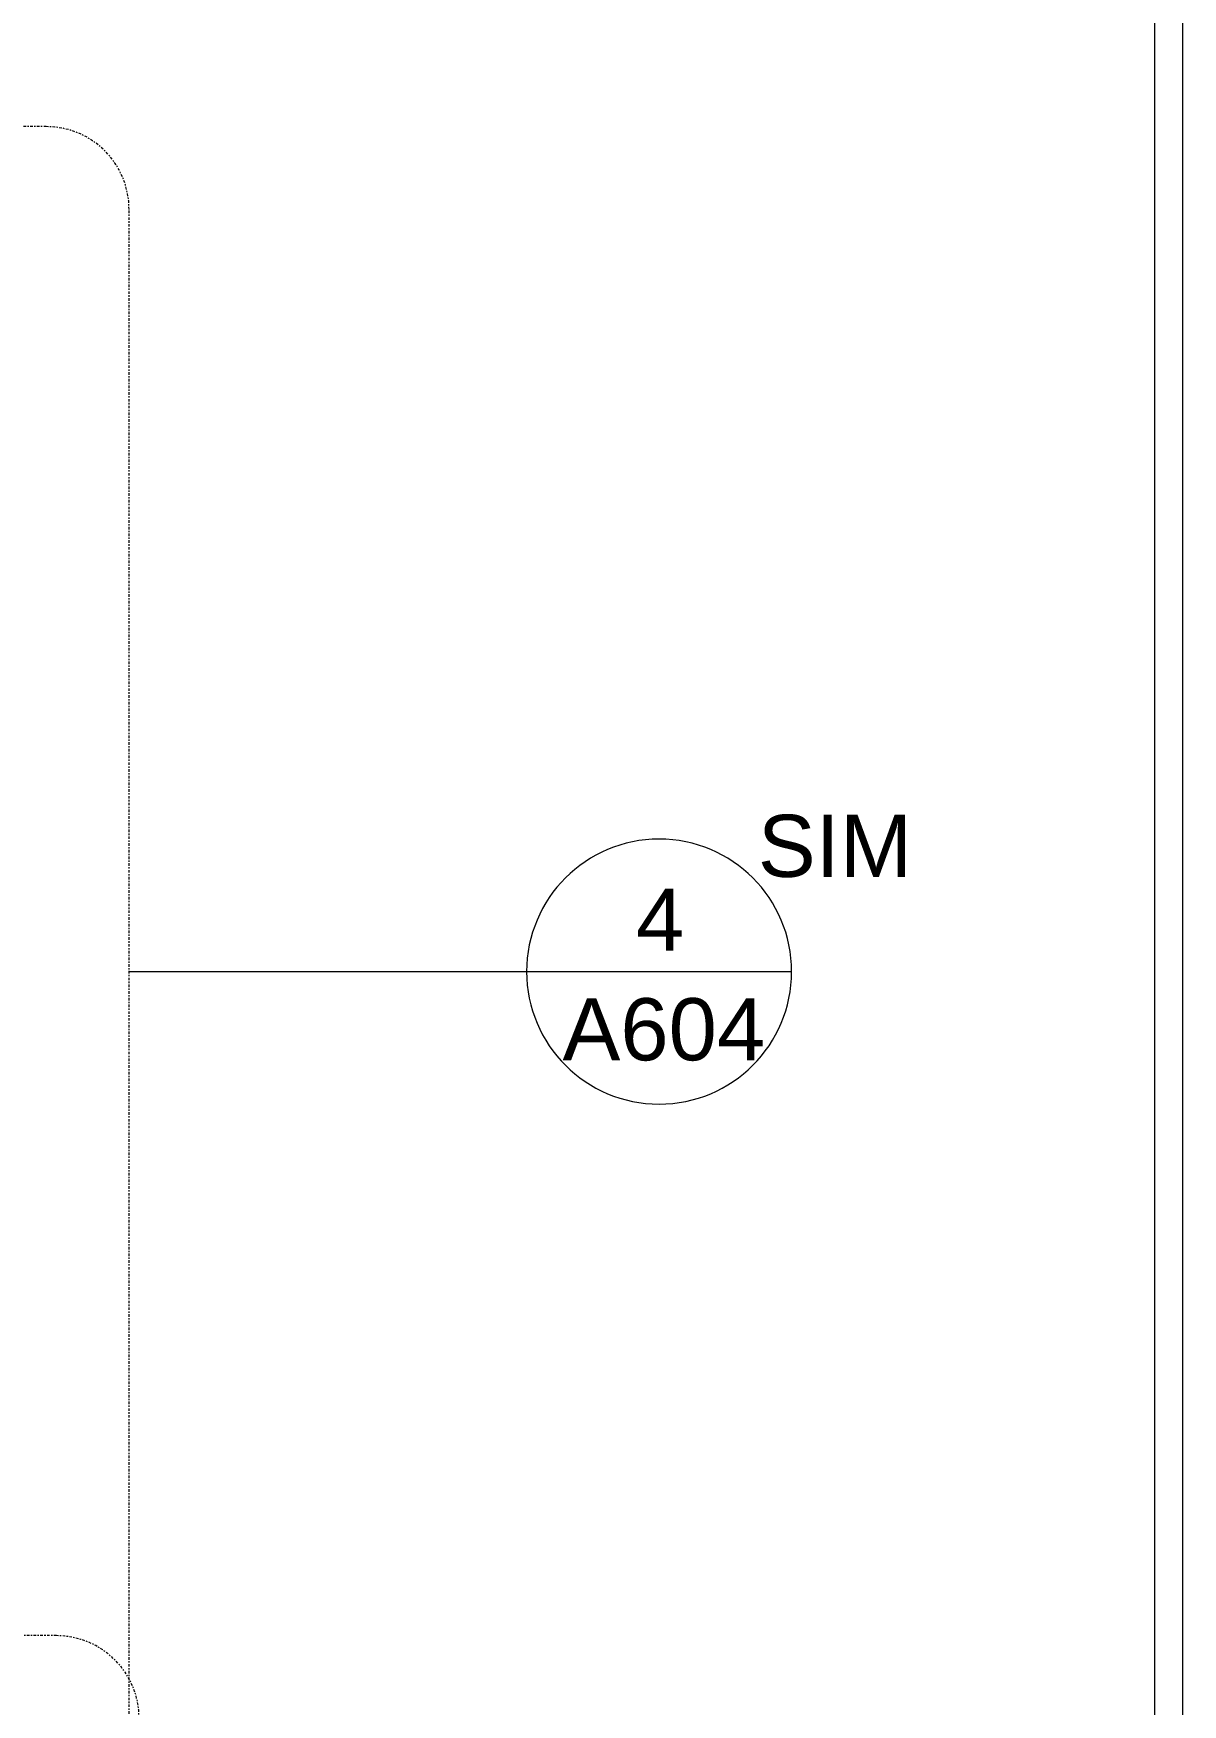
# Model space of a CAD drawing. Header units: inches. Extents: x -1176 to 1507, y -2587 to 978.
# Drawn here: x -753.1 to -669.9, y -327 to -206 of the extents above; entities that cross this region are included whole.
import ezdxf

# ---------------------------------------------------------------- set-up
doc = ezdxf.new("R2010")
doc.units = ezdxf.units.IN
doc.header["$MEASUREMENT"] = 0
doc.linetypes.add('Dash Dot 3_16_', pattern=[0.3125, 0.1875, -0.0625, 0, -0.0625])
doc.layers.add('A-ANNO-SYMB', color=150, linetype='Continuous', lineweight=9)
doc.layers.add('A-FLOR-HRAL', color=11, linetype='Continuous', lineweight=18)
doc.styles.add('Swis721 Lt BT', font='swissl.ttf', dxfattribs={"height": 4.5})

# ---------------------------------------------------------------- blocks, each defined once
blk = doc.blocks.new('Top Rail Type - Top Rail_Internal_-5050133-2nd Floor Construction')
at = {"layer": 'A-FLOR-HRAL', "lineweight": 9}
for p, q in [((-671.86, -363.19), (-671.86, -189.19)), ((-669.86, -189.19), (-669.86, -363.19))]:
    blk.add_line(p, q, dxfattribs=at)
blk = doc.blocks.new('Floor Plan - Callout Head-3511279-2nd Floor Construction')
at = {"layer": 'A-ANNO-SYMB'}
blk.add_line((-0.2, 0), (0.2, 0), dxfattribs=at)
for start, end in [(360, 180), (180, 360)]:
    blk.add_arc((0, 0), 0.2, start, end, dxfattribs=at)

msp = doc.modelspace()

# ---------------------------------------------------------------- linework, layer by layer
at = {"layer": 'A-ANNO-SYMB', "linetype": 'Dash Dot 3_16_'}
for p, q in [((-752.18, -212.72), (-870.65, -212.72)), ((-746.18, -329.17), (-746.18, -218.72)), ((-751.45, -322.05), (-870.65, -322.05))]:
    msp.add_line(p, q, dxfattribs=at)
at = {"layer": 'A-ANNO-SYMB'}
msp.add_line((-746.18, -273.94), (-717.38, -273.94), dxfattribs=at)
at = {"layer": 'A-ANNO-SYMB', "linetype": 'Dash Dot 3_16_'}
for centre in [(-752.18, -218.72), (-751.45, -328.05)]:
    msp.add_arc(centre, 6, 0, 90, dxfattribs=at)

# ---------------------------------------------------------------- block references
at = {"layer": 'A-ANNO-SYMB', "xscale": 47.99999999999997, "yscale": 47.99999999999997, "zscale": 47.99999999999997}
msp.add_blockref('Floor Plan - Callout Head-3511279-2nd Floor Construction', (-707.78, -273.94), dxfattribs=at)
at = {"layer": 'A-FLOR-HRAL', "lineweight": 9}
msp.add_blockref('Top Rail Type - Top Rail_Internal_-5050133-2nd Floor Construction', (0, 0), dxfattribs=at)

# ---------------------------------------------------------------- texts
at = {"layer": 'A-ANNO-SYMB', "char_height": 4.5, "attachment_point": 1, "style": 'Swis721 Lt BT'}
for s, insert, width in [('SIM', (-700.63, -262.58), 12.8775), ('4', (-709.46, -267.93), 4.0905), ('A604', (-714.78, -275.87), 16.968)]:
    msp.add_mtext(s, dxfattribs=dict(at, insert=insert, width=width))

doc.saveas('drawing.dxf')
